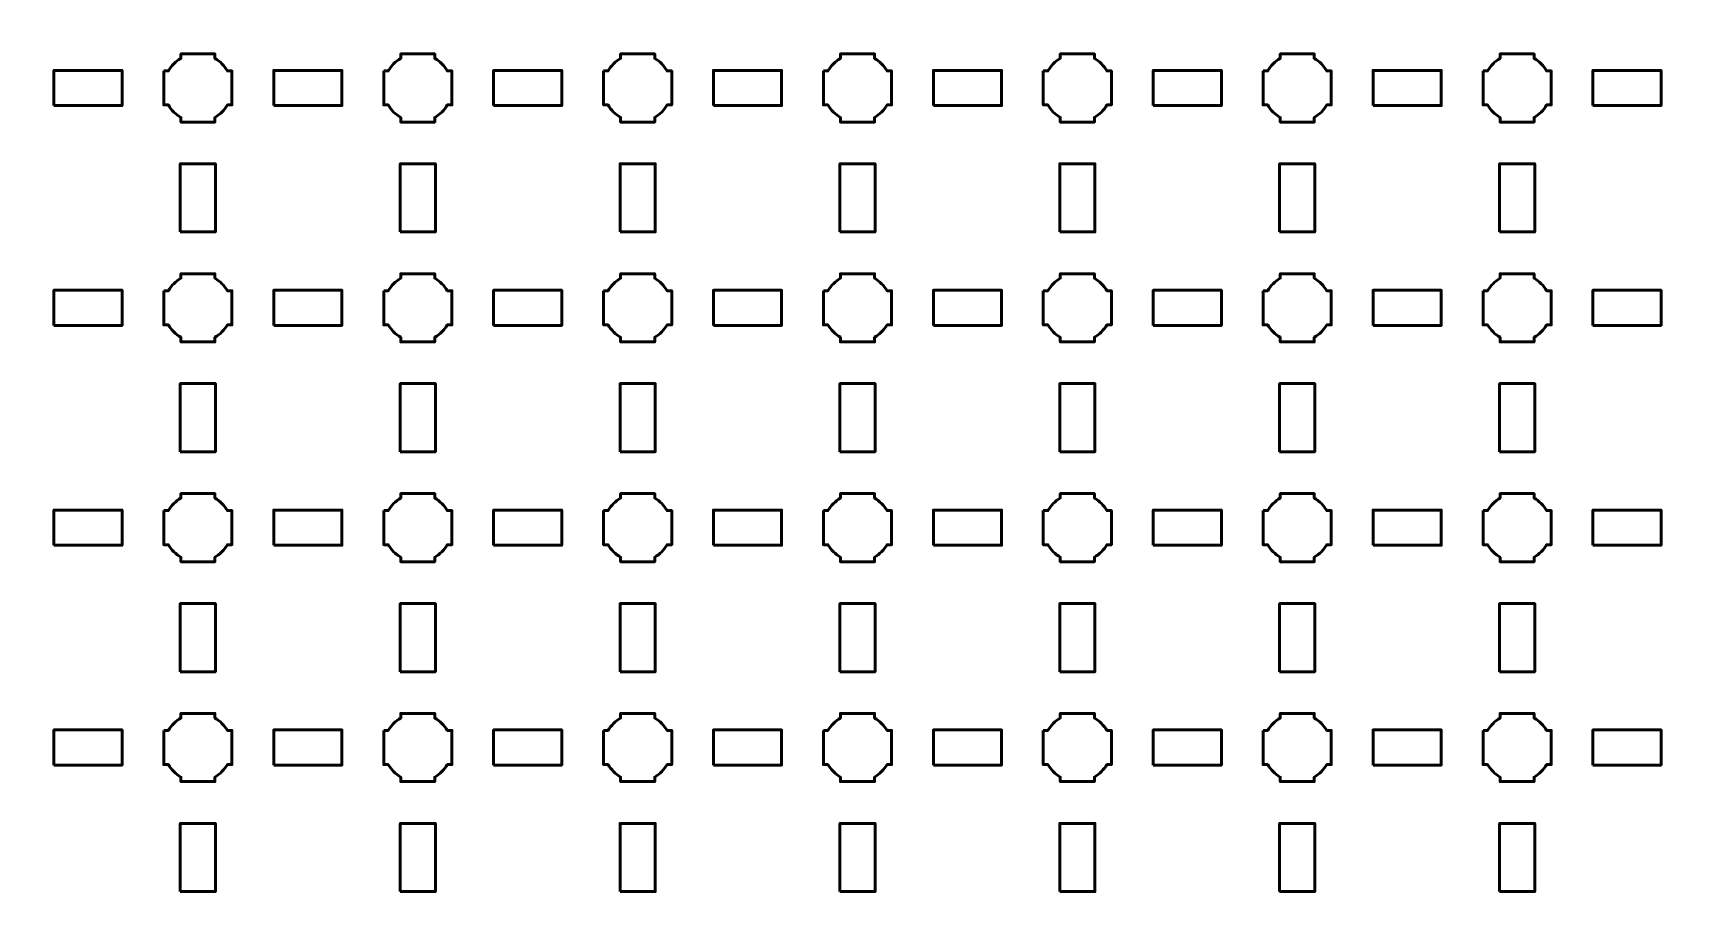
# Model space of a CAD drawing. Header units: centimetres. Extents: x -40.1 to 19.1, y -44.5 to 14.8.
# Drawn here: x -11 to 4, y -23.31 to -15.35 of the extents above; entities that cross this region are included whole.
import ezdxf

# ---------------------------------------------------------------- set-up
doc = ezdxf.new("R2010")
doc.units = ezdxf.units.CM
doc.header["$MEASUREMENT"] = 0
doc.layers.add('Layer 1', color=7, linetype='Continuous')

msp = doc.modelspace()

# ---------------------------------------------------------------- linework, layer by layer
at = {"layer": 'Layer 1', "color": 250, "lineweight": 53}
for points in [[(-10.81, -16.01), (-10.19, -16.01), (-10.19, -15.69), (-10.81, -15.69), (-10.81, -16.01)], [(-8.81, -16.01), (-8.19, -16.01), (-8.19, -15.69), (-8.81, -15.69), (-8.81, -16.01)], [(-6.81, -16.01), (-6.19, -16.01), (-6.19, -15.69), (-6.81, -15.69), (-6.81, -16.01)], [(-4.81, -16.01), (-4.19, -16.01), (-4.19, -15.69), (-4.81, -15.69), (-4.81, -16.01)], [(-2.81, -16.01), (-2.19, -16.01), (-2.19, -15.69), (-2.81, -15.69), (-2.81, -16.01)], [(-0.81, -16.01), (-0.19, -16.01), (-0.19, -15.69), (-0.81, -15.69), (-0.81, -16.01)], [(1.19, -16.01), (1.81, -16.01), (1.81, -15.69), (1.19, -15.69), (1.19, -16.01)], [(3.19, -16.01), (3.81, -16.01), (3.81, -15.69), (3.19, -15.69), (3.19, -16.01)], [(-9.66, -17.16), (-9.34, -17.16), (-9.34, -16.54), (-9.66, -16.54), (-9.66, -17.16)], [(-7.66, -17.16), (-7.34, -17.16), (-7.34, -16.54), (-7.66, -16.54), (-7.66, -17.16)], [(-5.66, -17.16), (-5.34, -17.16), (-5.34, -16.54), (-5.66, -16.54), (-5.66, -17.16)], [(-3.66, -17.16), (-3.34, -17.16), (-3.34, -16.54), (-3.66, -16.54), (-3.66, -17.16)], [(-1.66, -17.16), (-1.34, -17.16), (-1.34, -16.54), (-1.66, -16.54), (-1.66, -17.16)], [(0.34, -17.16), (0.66, -17.16), (0.66, -16.54), (0.34, -16.54), (0.34, -17.16)], [(2.34, -17.16), (2.66, -17.16), (2.66, -16.54), (2.34, -16.54), (2.34, -17.16)], [(-10.81, -18.01), (-10.19, -18.01), (-10.19, -17.69), (-10.81, -17.69), (-10.81, -18.01)], [(-8.81, -18.01), (-8.19, -18.01), (-8.19, -17.69), (-8.81, -17.69), (-8.81, -18.01)], [(-6.81, -18.01), (-6.19, -18.01), (-6.19, -17.69), (-6.81, -17.69), (-6.81, -18.01)], [(-4.81, -18.01), (-4.19, -18.01), (-4.19, -17.69), (-4.81, -17.69), (-4.81, -18.01)], [(-2.81, -18.01), (-2.19, -18.01), (-2.19, -17.69), (-2.81, -17.69), (-2.81, -18.01)], [(-0.81, -18.01), (-0.19, -18.01), (-0.19, -17.69), (-0.81, -17.69), (-0.81, -18.01)], [(1.19, -18.01), (1.81, -18.01), (1.81, -17.69), (1.19, -17.69), (1.19, -18.01)], [(3.19, -18.01), (3.81, -18.01), (3.81, -17.69), (3.19, -17.69), (3.19, -18.01)], [(-9.66, -19.16), (-9.34, -19.16), (-9.34, -18.54), (-9.66, -18.54), (-9.66, -19.16)], [(-7.66, -19.16), (-7.34, -19.16), (-7.34, -18.54), (-7.66, -18.54), (-7.66, -19.16)], [(-5.66, -19.16), (-5.34, -19.16), (-5.34, -18.54), (-5.66, -18.54), (-5.66, -19.16)], [(-3.66, -19.16), (-3.34, -19.16), (-3.34, -18.54), (-3.66, -18.54), (-3.66, -19.16)], [(-1.66, -19.16), (-1.34, -19.16), (-1.34, -18.54), (-1.66, -18.54), (-1.66, -19.16)], [(0.34, -19.16), (0.66, -19.16), (0.66, -18.54), (0.34, -18.54), (0.34, -19.16)], [(2.34, -19.16), (2.66, -19.16), (2.66, -18.54), (2.34, -18.54), (2.34, -19.16)], [(-10.81, -20.01), (-10.19, -20.01), (-10.19, -19.69), (-10.81, -19.69), (-10.81, -20.01)], [(-8.81, -20.01), (-8.19, -20.01), (-8.19, -19.69), (-8.81, -19.69), (-8.81, -20.01)], [(-6.81, -20.01), (-6.19, -20.01), (-6.19, -19.69), (-6.81, -19.69), (-6.81, -20.01)], [(-4.81, -20.01), (-4.19, -20.01), (-4.19, -19.69), (-4.81, -19.69), (-4.81, -20.01)], [(-2.81, -20.01), (-2.19, -20.01), (-2.19, -19.69), (-2.81, -19.69), (-2.81, -20.01)], [(-0.81, -20.01), (-0.19, -20.01), (-0.19, -19.69), (-0.81, -19.69), (-0.81, -20.01)], [(1.19, -20.01), (1.81, -20.01), (1.81, -19.69), (1.19, -19.69), (1.19, -20.01)], [(3.19, -20.01), (3.81, -20.01), (3.81, -19.69), (3.19, -19.69), (3.19, -20.01)], [(-9.66, -21.16), (-9.34, -21.16), (-9.34, -20.54), (-9.66, -20.54), (-9.66, -21.16)], [(-7.66, -21.16), (-7.34, -21.16), (-7.34, -20.54), (-7.66, -20.54), (-7.66, -21.16)], [(-5.66, -21.16), (-5.34, -21.16), (-5.34, -20.54), (-5.66, -20.54), (-5.66, -21.16)], [(-3.66, -21.16), (-3.34, -21.16), (-3.34, -20.54), (-3.66, -20.54), (-3.66, -21.16)], [(-1.66, -21.16), (-1.34, -21.16), (-1.34, -20.54), (-1.66, -20.54), (-1.66, -21.16)], [(0.34, -21.16), (0.66, -21.16), (0.66, -20.54), (0.34, -20.54), (0.34, -21.16)], [(2.34, -21.16), (2.66, -21.16), (2.66, -20.54), (2.34, -20.54), (2.34, -21.16)], [(-10.81, -22.01), (-10.19, -22.01), (-10.19, -21.69), (-10.81, -21.69), (-10.81, -22.01)], [(-8.81, -22.01), (-8.19, -22.01), (-8.19, -21.69), (-8.81, -21.69), (-8.81, -22.01)], [(-6.81, -22.01), (-6.19, -22.01), (-6.19, -21.69), (-6.81, -21.69), (-6.81, -22.01)], [(-4.81, -22.01), (-4.19, -22.01), (-4.19, -21.69), (-4.81, -21.69), (-4.81, -22.01)], [(-2.81, -22.01), (-2.19, -22.01), (-2.19, -21.69), (-2.81, -21.69), (-2.81, -22.01)], [(-0.81, -22.01), (-0.19, -22.01), (-0.19, -21.69), (-0.81, -21.69), (-0.81, -22.01)], [(1.19, -22.01), (1.81, -22.01), (1.81, -21.69), (1.19, -21.69), (1.19, -22.01)], [(3.19, -22.01), (3.81, -22.01), (3.81, -21.69), (3.19, -21.69), (3.19, -22.01)], [(-9.66, -23.16), (-9.34, -23.16), (-9.34, -22.54), (-9.66, -22.54), (-9.66, -23.16)], [(-7.66, -23.16), (-7.34, -23.16), (-7.34, -22.54), (-7.66, -22.54), (-7.66, -23.16)], [(-5.66, -23.16), (-5.34, -23.16), (-5.34, -22.54), (-5.66, -22.54), (-5.66, -23.16)], [(-3.66, -23.16), (-3.34, -23.16), (-3.34, -22.54), (-3.66, -22.54), (-3.66, -23.16)], [(-1.66, -23.16), (-1.34, -23.16), (-1.34, -22.54), (-1.66, -22.54), (-1.66, -23.16)], [(0.34, -23.16), (0.66, -23.16), (0.66, -22.54), (0.34, -22.54), (0.34, -23.16)], [(2.34, -23.16), (2.66, -23.16), (2.66, -22.54), (2.34, -22.54), (2.34, -23.16)]]:
    msp.add_lwpolyline(points, close=True, dxfattribs=at)
msp.add_open_spline([(-40.15, -44), (-40.15, -44), (-40.15, 14.3), (-40.15, 14.3), (-40.15, 14.3), (-40.15, 14.57609), (-39.92609, 14.8), (-39.65, 14.8), (-39.65, 14.8), (-39.65, 14.8), (18.65, 14.8), (18.65, 14.8), (18.65, 14.8), (18.92609, 14.8), (19.15, 14.57609), (19.15, 14.3), (19.15, 14.3), (19.15, 14.3), (19.15, -44), (19.15, -44), (19.15, -44), (19.15, -44.27609), (18.92609, -44.5), (18.65, -44.5), (18.65, -44.5), (18.65, -44.5), (-39.65, -44.5), (-39.65, -44.5), (-39.65, -44.5), (-39.92609, -44.5), (-40.15, -44.27609), (-40.15, -44)], degree=3, knots=[0, 0, 0, 0, 0.125, 0.125, 0.125, 0.125, 0.25, 0.25, 0.25, 0.25, 0.375, 0.375, 0.375, 0.375, 0.5, 0.5, 0.5, 0.5, 0.625, 0.625, 0.625, 0.625, 0.75, 0.75, 0.75, 0.75, 0.875, 0.875, 0.875, 0.875, 1, 1, 1, 1], dxfattribs=at)
at = {"layer": 'Layer 1', "lineweight": 53}
for points in [[(-9.81, -15.695), (-9.81, -15.695), (-9.76851, -15.695), (-9.76851, -15.695), (-9.76851, -15.695), (-9.74128, -15.64795), (-9.70205, -15.60872), (-9.655, -15.58149), (-9.655, -15.58149), (-9.655, -15.58149), (-9.655, -15.54), (-9.655, -15.54), (-9.655, -15.54), (-9.655, -15.54), (-9.5, -15.54), (-9.5, -15.54), (-9.5, -15.54), (-9.5, -15.54), (-9.345, -15.54), (-9.345, -15.54), (-9.345, -15.54), (-9.345, -15.54), (-9.345, -15.58149), (-9.345, -15.58149), (-9.345, -15.58149), (-9.29795, -15.60872), (-9.25872, -15.64795), (-9.23149, -15.695), (-9.23149, -15.695), (-9.23149, -15.695), (-9.19, -15.695), (-9.19, -15.695), (-9.19, -15.695), (-9.19, -15.695), (-9.19, -15.85), (-9.19, -15.85), (-9.19, -15.85), (-9.19, -15.85), (-9.19, -16.005), (-9.19, -16.005), (-9.19, -16.005), (-9.19, -16.005), (-9.23149, -16.005), (-9.23149, -16.005), (-9.23149, -16.005), (-9.25872, -16.05205), (-9.29795, -16.09128), (-9.345, -16.11851), (-9.345, -16.11851), (-9.345, -16.11851), (-9.345, -16.16), (-9.345, -16.16), (-9.345, -16.16), (-9.345, -16.16), (-9.5, -16.16), (-9.5, -16.16), (-9.5, -16.16), (-9.5, -16.16), (-9.655, -16.16), (-9.655, -16.16), (-9.655, -16.16), (-9.655, -16.16), (-9.655, -16.11851), (-9.655, -16.11851), (-9.655, -16.11851), (-9.70205, -16.09128), (-9.74128, -16.05205), (-9.76851, -16.005), (-9.76851, -16.005), (-9.76851, -16.005), (-9.81, -16.005), (-9.81, -16.005), (-9.81, -16.005), (-9.81, -16.005), (-9.81, -15.85), (-9.81, -15.85), (-9.81, -15.85), (-9.81, -15.85), (-9.81, -15.695), (-9.81, -15.695)], [(-7.81, -15.695), (-7.81, -15.695), (-7.76851, -15.695), (-7.76851, -15.695), (-7.76851, -15.695), (-7.74128, -15.64795), (-7.70205, -15.60872), (-7.655, -15.58149), (-7.655, -15.58149), (-7.655, -15.58149), (-7.655, -15.54), (-7.655, -15.54), (-7.655, -15.54), (-7.655, -15.54), (-7.5, -15.54), (-7.5, -15.54), (-7.5, -15.54), (-7.5, -15.54), (-7.345, -15.54), (-7.345, -15.54), (-7.345, -15.54), (-7.345, -15.54), (-7.345, -15.58149), (-7.345, -15.58149), (-7.345, -15.58149), (-7.29795, -15.60872), (-7.25872, -15.64795), (-7.23149, -15.695), (-7.23149, -15.695), (-7.23149, -15.695), (-7.19, -15.695), (-7.19, -15.695), (-7.19, -15.695), (-7.19, -15.695), (-7.19, -15.85), (-7.19, -15.85), (-7.19, -15.85), (-7.19, -15.85), (-7.19, -16.005), (-7.19, -16.005), (-7.19, -16.005), (-7.19, -16.005), (-7.23149, -16.005), (-7.23149, -16.005), (-7.23149, -16.005), (-7.25872, -16.05205), (-7.29795, -16.09128), (-7.345, -16.11851), (-7.345, -16.11851), (-7.345, -16.11851), (-7.345, -16.16), (-7.345, -16.16), (-7.345, -16.16), (-7.345, -16.16), (-7.5, -16.16), (-7.5, -16.16), (-7.5, -16.16), (-7.5, -16.16), (-7.655, -16.16), (-7.655, -16.16), (-7.655, -16.16), (-7.655, -16.16), (-7.655, -16.11851), (-7.655, -16.11851), (-7.655, -16.11851), (-7.70205, -16.09128), (-7.74128, -16.05205), (-7.76851, -16.005), (-7.76851, -16.005), (-7.76851, -16.005), (-7.81, -16.005), (-7.81, -16.005), (-7.81, -16.005), (-7.81, -16.005), (-7.81, -15.85), (-7.81, -15.85), (-7.81, -15.85), (-7.81, -15.85), (-7.81, -15.695), (-7.81, -15.695)], [(-5.81, -15.695), (-5.81, -15.695), (-5.76851, -15.695), (-5.76851, -15.695), (-5.76851, -15.695), (-5.74128, -15.64795), (-5.70205, -15.60872), (-5.655, -15.58149), (-5.655, -15.58149), (-5.655, -15.58149), (-5.655, -15.54), (-5.655, -15.54), (-5.655, -15.54), (-5.655, -15.54), (-5.5, -15.54), (-5.5, -15.54), (-5.5, -15.54), (-5.5, -15.54), (-5.345, -15.54), (-5.345, -15.54), (-5.345, -15.54), (-5.345, -15.54), (-5.345, -15.58149), (-5.345, -15.58149), (-5.345, -15.58149), (-5.29795, -15.60872), (-5.25872, -15.64795), (-5.23149, -15.695), (-5.23149, -15.695), (-5.23149, -15.695), (-5.19, -15.695), (-5.19, -15.695), (-5.19, -15.695), (-5.19, -15.695), (-5.19, -15.85), (-5.19, -15.85), (-5.19, -15.85), (-5.19, -15.85), (-5.19, -16.005), (-5.19, -16.005), (-5.19, -16.005), (-5.19, -16.005), (-5.23149, -16.005), (-5.23149, -16.005), (-5.23149, -16.005), (-5.25872, -16.05205), (-5.29795, -16.09128), (-5.345, -16.11851), (-5.345, -16.11851), (-5.345, -16.11851), (-5.345, -16.16), (-5.345, -16.16), (-5.345, -16.16), (-5.345, -16.16), (-5.5, -16.16), (-5.5, -16.16), (-5.5, -16.16), (-5.5, -16.16), (-5.655, -16.16), (-5.655, -16.16), (-5.655, -16.16), (-5.655, -16.16), (-5.655, -16.11851), (-5.655, -16.11851), (-5.655, -16.11851), (-5.70205, -16.09128), (-5.74128, -16.05205), (-5.76851, -16.005), (-5.76851, -16.005), (-5.76851, -16.005), (-5.81, -16.005), (-5.81, -16.005), (-5.81, -16.005), (-5.81, -16.005), (-5.81, -15.85), (-5.81, -15.85), (-5.81, -15.85), (-5.81, -15.85), (-5.81, -15.695), (-5.81, -15.695)], [(-3.81, -15.695), (-3.81, -15.695), (-3.76851, -15.695), (-3.76851, -15.695), (-3.76851, -15.695), (-3.74128, -15.64795), (-3.70205, -15.60872), (-3.655, -15.58149), (-3.655, -15.58149), (-3.655, -15.58149), (-3.655, -15.54), (-3.655, -15.54), (-3.655, -15.54), (-3.655, -15.54), (-3.5, -15.54), (-3.5, -15.54), (-3.5, -15.54), (-3.5, -15.54), (-3.345, -15.54), (-3.345, -15.54), (-3.345, -15.54), (-3.345, -15.54), (-3.345, -15.58149), (-3.345, -15.58149), (-3.345, -15.58149), (-3.29795, -15.60872), (-3.25872, -15.64795), (-3.23149, -15.695), (-3.23149, -15.695), (-3.23149, -15.695), (-3.19, -15.695), (-3.19, -15.695), (-3.19, -15.695), (-3.19, -15.695), (-3.19, -15.85), (-3.19, -15.85), (-3.19, -15.85), (-3.19, -15.85), (-3.19, -16.005), (-3.19, -16.005), (-3.19, -16.005), (-3.19, -16.005), (-3.23149, -16.005), (-3.23149, -16.005), (-3.23149, -16.005), (-3.25872, -16.05205), (-3.29795, -16.09128), (-3.345, -16.11851), (-3.345, -16.11851), (-3.345, -16.11851), (-3.345, -16.16), (-3.345, -16.16), (-3.345, -16.16), (-3.345, -16.16), (-3.5, -16.16), (-3.5, -16.16), (-3.5, -16.16), (-3.5, -16.16), (-3.655, -16.16), (-3.655, -16.16), (-3.655, -16.16), (-3.655, -16.16), (-3.655, -16.11851), (-3.655, -16.11851), (-3.655, -16.11851), (-3.70205, -16.09128), (-3.74128, -16.05205), (-3.76851, -16.005), (-3.76851, -16.005), (-3.76851, -16.005), (-3.81, -16.005), (-3.81, -16.005), (-3.81, -16.005), (-3.81, -16.005), (-3.81, -15.85), (-3.81, -15.85), (-3.81, -15.85), (-3.81, -15.85), (-3.81, -15.695), (-3.81, -15.695)], [(-1.81, -15.695), (-1.81, -15.695), (-1.76851, -15.695), (-1.76851, -15.695), (-1.76851, -15.695), (-1.74128, -15.64795), (-1.70205, -15.60872), (-1.655, -15.58149), (-1.655, -15.58149), (-1.655, -15.58149), (-1.655, -15.54), (-1.655, -15.54), (-1.655, -15.54), (-1.655, -15.54), (-1.5, -15.54), (-1.5, -15.54), (-1.5, -15.54), (-1.5, -15.54), (-1.345, -15.54), (-1.345, -15.54), (-1.345, -15.54), (-1.345, -15.54), (-1.345, -15.58149), (-1.345, -15.58149), (-1.345, -15.58149), (-1.29795, -15.60872), (-1.25872, -15.64795), (-1.23149, -15.695), (-1.23149, -15.695), (-1.23149, -15.695), (-1.19, -15.695), (-1.19, -15.695), (-1.19, -15.695), (-1.19, -15.695), (-1.19, -15.85), (-1.19, -15.85), (-1.19, -15.85), (-1.19, -15.85), (-1.19, -16.005), (-1.19, -16.005), (-1.19, -16.005), (-1.19, -16.005), (-1.23149, -16.005), (-1.23149, -16.005), (-1.23149, -16.005), (-1.25872, -16.05205), (-1.29795, -16.09128), (-1.345, -16.11851), (-1.345, -16.11851), (-1.345, -16.11851), (-1.345, -16.16), (-1.345, -16.16), (-1.345, -16.16), (-1.345, -16.16), (-1.5, -16.16), (-1.5, -16.16), (-1.5, -16.16), (-1.5, -16.16), (-1.655, -16.16), (-1.655, -16.16), (-1.655, -16.16), (-1.655, -16.16), (-1.655, -16.11851), (-1.655, -16.11851), (-1.655, -16.11851), (-1.70205, -16.09128), (-1.74128, -16.05205), (-1.76851, -16.005), (-1.76851, -16.005), (-1.76851, -16.005), (-1.81, -16.005), (-1.81, -16.005), (-1.81, -16.005), (-1.81, -16.005), (-1.81, -15.85), (-1.81, -15.85), (-1.81, -15.85), (-1.81, -15.85), (-1.81, -15.695), (-1.81, -15.695)], [(0.19, -15.695), (0.19, -15.695), (0.23149, -15.695), (0.23149, -15.695), (0.23149, -15.695), (0.25872, -15.64795), (0.29795, -15.60872), (0.345, -15.58149), (0.345, -15.58149), (0.345, -15.58149), (0.345, -15.54), (0.345, -15.54), (0.345, -15.54), (0.345, -15.54), (0.5, -15.54), (0.5, -15.54), (0.5, -15.54), (0.5, -15.54), (0.655, -15.54), (0.655, -15.54), (0.655, -15.54), (0.655, -15.54), (0.655, -15.58149), (0.655, -15.58149), (0.655, -15.58149), (0.70205, -15.60872), (0.74128, -15.64795), (0.76851, -15.695), (0.76851, -15.695), (0.76851, -15.695), (0.81, -15.695), (0.81, -15.695), (0.81, -15.695), (0.81, -15.695), (0.81, -15.85), (0.81, -15.85), (0.81, -15.85), (0.81, -15.85), (0.81, -16.005), (0.81, -16.005), (0.81, -16.005), (0.81, -16.005), (0.76851, -16.005), (0.76851, -16.005), (0.76851, -16.005), (0.74128, -16.05205), (0.70205, -16.09128), (0.655, -16.11851), (0.655, -16.11851), (0.655, -16.11851), (0.655, -16.16), (0.655, -16.16), (0.655, -16.16), (0.655, -16.16), (0.5, -16.16), (0.5, -16.16), (0.5, -16.16), (0.5, -16.16), (0.345, -16.16), (0.345, -16.16), (0.345, -16.16), (0.345, -16.16), (0.345, -16.11851), (0.345, -16.11851), (0.345, -16.11851), (0.29795, -16.09128), (0.25872, -16.05205), (0.23149, -16.005), (0.23149, -16.005), (0.23149, -16.005), (0.19, -16.005), (0.19, -16.005), (0.19, -16.005), (0.19, -16.005), (0.19, -15.85), (0.19, -15.85), (0.19, -15.85), (0.19, -15.85), (0.19, -15.695), (0.19, -15.695)], [(2.19, -15.695), (2.19, -15.695), (2.23149, -15.695), (2.23149, -15.695), (2.23149, -15.695), (2.25872, -15.64795), (2.29795, -15.60872), (2.345, -15.58149), (2.345, -15.58149), (2.345, -15.58149), (2.345, -15.54), (2.345, -15.54), (2.345, -15.54), (2.345, -15.54), (2.5, -15.54), (2.5, -15.54), (2.5, -15.54), (2.5, -15.54), (2.655, -15.54), (2.655, -15.54), (2.655, -15.54), (2.655, -15.54), (2.655, -15.58149), (2.655, -15.58149), (2.655, -15.58149), (2.70205, -15.60872), (2.74128, -15.64795), (2.76851, -15.695), (2.76851, -15.695), (2.76851, -15.695), (2.81, -15.695), (2.81, -15.695), (2.81, -15.695), (2.81, -15.695), (2.81, -15.85), (2.81, -15.85), (2.81, -15.85), (2.81, -15.85), (2.81, -16.005), (2.81, -16.005), (2.81, -16.005), (2.81, -16.005), (2.76851, -16.005), (2.76851, -16.005), (2.76851, -16.005), (2.74128, -16.05205), (2.70205, -16.09128), (2.655, -16.11851), (2.655, -16.11851), (2.655, -16.11851), (2.655, -16.16), (2.655, -16.16), (2.655, -16.16), (2.655, -16.16), (2.5, -16.16), (2.5, -16.16), (2.5, -16.16), (2.5, -16.16), (2.345, -16.16), (2.345, -16.16), (2.345, -16.16), (2.345, -16.16), (2.345, -16.11851), (2.345, -16.11851), (2.345, -16.11851), (2.29795, -16.09128), (2.25872, -16.05205), (2.23149, -16.005), (2.23149, -16.005), (2.23149, -16.005), (2.19, -16.005), (2.19, -16.005), (2.19, -16.005), (2.19, -16.005), (2.19, -15.85), (2.19, -15.85), (2.19, -15.85), (2.19, -15.85), (2.19, -15.695), (2.19, -15.695)], [(-9.81, -17.695), (-9.81, -17.695), (-9.76851, -17.695), (-9.76851, -17.695), (-9.76851, -17.695), (-9.74128, -17.64795), (-9.70205, -17.60872), (-9.655, -17.58149), (-9.655, -17.58149), (-9.655, -17.58149), (-9.655, -17.54), (-9.655, -17.54), (-9.655, -17.54), (-9.655, -17.54), (-9.5, -17.54), (-9.5, -17.54), (-9.5, -17.54), (-9.5, -17.54), (-9.345, -17.54), (-9.345, -17.54), (-9.345, -17.54), (-9.345, -17.54), (-9.345, -17.58149), (-9.345, -17.58149), (-9.345, -17.58149), (-9.29795, -17.60872), (-9.25872, -17.64795), (-9.23149, -17.695), (-9.23149, -17.695), (-9.23149, -17.695), (-9.19, -17.695), (-9.19, -17.695), (-9.19, -17.695), (-9.19, -17.695), (-9.19, -17.85), (-9.19, -17.85), (-9.19, -17.85), (-9.19, -17.85), (-9.19, -18.005), (-9.19, -18.005), (-9.19, -18.005), (-9.19, -18.005), (-9.23149, -18.005), (-9.23149, -18.005), (-9.23149, -18.005), (-9.25872, -18.05205), (-9.29795, -18.09128), (-9.345, -18.11851), (-9.345, -18.11851), (-9.345, -18.11851), (-9.345, -18.16), (-9.345, -18.16), (-9.345, -18.16), (-9.345, -18.16), (-9.5, -18.16), (-9.5, -18.16), (-9.5, -18.16), (-9.5, -18.16), (-9.655, -18.16), (-9.655, -18.16), (-9.655, -18.16), (-9.655, -18.16), (-9.655, -18.11851), (-9.655, -18.11851), (-9.655, -18.11851), (-9.70205, -18.09128), (-9.74128, -18.05205), (-9.76851, -18.005), (-9.76851, -18.005), (-9.76851, -18.005), (-9.81, -18.005), (-9.81, -18.005), (-9.81, -18.005), (-9.81, -18.005), (-9.81, -17.85), (-9.81, -17.85), (-9.81, -17.85), (-9.81, -17.85), (-9.81, -17.695), (-9.81, -17.695)], [(-7.81, -17.695), (-7.81, -17.695), (-7.76851, -17.695), (-7.76851, -17.695), (-7.76851, -17.695), (-7.74128, -17.64795), (-7.70205, -17.60872), (-7.655, -17.58149), (-7.655, -17.58149), (-7.655, -17.58149), (-7.655, -17.54), (-7.655, -17.54), (-7.655, -17.54), (-7.655, -17.54), (-7.5, -17.54), (-7.5, -17.54), (-7.5, -17.54), (-7.5, -17.54), (-7.345, -17.54), (-7.345, -17.54), (-7.345, -17.54), (-7.345, -17.54), (-7.345, -17.58149), (-7.345, -17.58149), (-7.345, -17.58149), (-7.29795, -17.60872), (-7.25872, -17.64795), (-7.23149, -17.695), (-7.23149, -17.695), (-7.23149, -17.695), (-7.19, -17.695), (-7.19, -17.695), (-7.19, -17.695), (-7.19, -17.695), (-7.19, -17.85), (-7.19, -17.85), (-7.19, -17.85), (-7.19, -17.85), (-7.19, -18.005), (-7.19, -18.005), (-7.19, -18.005), (-7.19, -18.005), (-7.23149, -18.005), (-7.23149, -18.005), (-7.23149, -18.005), (-7.25872, -18.05205), (-7.29795, -18.09128), (-7.345, -18.11851), (-7.345, -18.11851), (-7.345, -18.11851), (-7.345, -18.16), (-7.345, -18.16), (-7.345, -18.16), (-7.345, -18.16), (-7.5, -18.16), (-7.5, -18.16), (-7.5, -18.16), (-7.5, -18.16), (-7.655, -18.16), (-7.655, -18.16), (-7.655, -18.16), (-7.655, -18.16), (-7.655, -18.11851), (-7.655, -18.11851), (-7.655, -18.11851), (-7.70205, -18.09128), (-7.74128, -18.05205), (-7.76851, -18.005), (-7.76851, -18.005), (-7.76851, -18.005), (-7.81, -18.005), (-7.81, -18.005), (-7.81, -18.005), (-7.81, -18.005), (-7.81, -17.85), (-7.81, -17.85), (-7.81, -17.85), (-7.81, -17.85), (-7.81, -17.695), (-7.81, -17.695)], [(-5.81, -17.695), (-5.81, -17.695), (-5.76851, -17.695), (-5.76851, -17.695), (-5.76851, -17.695), (-5.74128, -17.64795), (-5.70205, -17.60872), (-5.655, -17.58149), (-5.655, -17.58149), (-5.655, -17.58149), (-5.655, -17.54), (-5.655, -17.54), (-5.655, -17.54), (-5.655, -17.54), (-5.5, -17.54), (-5.5, -17.54), (-5.5, -17.54), (-5.5, -17.54), (-5.345, -17.54), (-5.345, -17.54), (-5.345, -17.54), (-5.345, -17.54), (-5.345, -17.58149), (-5.345, -17.58149), (-5.345, -17.58149), (-5.29795, -17.60872), (-5.25872, -17.64795), (-5.23149, -17.695), (-5.23149, -17.695), (-5.23149, -17.695), (-5.19, -17.695), (-5.19, -17.695), (-5.19, -17.695), (-5.19, -17.695), (-5.19, -17.85), (-5.19, -17.85), (-5.19, -17.85), (-5.19, -17.85), (-5.19, -18.005), (-5.19, -18.005), (-5.19, -18.005), (-5.19, -18.005), (-5.23149, -18.005), (-5.23149, -18.005), (-5.23149, -18.005), (-5.25872, -18.05205), (-5.29795, -18.09128), (-5.345, -18.11851), (-5.345, -18.11851), (-5.345, -18.11851), (-5.345, -18.16), (-5.345, -18.16), (-5.345, -18.16), (-5.345, -18.16), (-5.5, -18.16), (-5.5, -18.16), (-5.5, -18.16), (-5.5, -18.16), (-5.655, -18.16), (-5.655, -18.16), (-5.655, -18.16), (-5.655, -18.16), (-5.655, -18.11851), (-5.655, -18.11851), (-5.655, -18.11851), (-5.70205, -18.09128), (-5.74128, -18.05205), (-5.76851, -18.005), (-5.76851, -18.005), (-5.76851, -18.005), (-5.81, -18.005), (-5.81, -18.005), (-5.81, -18.005), (-5.81, -18.005), (-5.81, -17.85), (-5.81, -17.85), (-5.81, -17.85), (-5.81, -17.85), (-5.81, -17.695), (-5.81, -17.695)], [(-3.81, -17.695), (-3.81, -17.695), (-3.76851, -17.695), (-3.76851, -17.695), (-3.76851, -17.695), (-3.74128, -17.64795), (-3.70205, -17.60872), (-3.655, -17.58149), (-3.655, -17.58149), (-3.655, -17.58149), (-3.655, -17.54), (-3.655, -17.54), (-3.655, -17.54), (-3.655, -17.54), (-3.5, -17.54), (-3.5, -17.54), (-3.5, -17.54), (-3.5, -17.54), (-3.345, -17.54), (-3.345, -17.54), (-3.345, -17.54), (-3.345, -17.54), (-3.345, -17.58149), (-3.345, -17.58149), (-3.345, -17.58149), (-3.29795, -17.60872), (-3.25872, -17.64795), (-3.23149, -17.695), (-3.23149, -17.695), (-3.23149, -17.695), (-3.19, -17.695), (-3.19, -17.695), (-3.19, -17.695), (-3.19, -17.695), (-3.19, -17.85), (-3.19, -17.85), (-3.19, -17.85), (-3.19, -17.85), (-3.19, -18.005), (-3.19, -18.005), (-3.19, -18.005), (-3.19, -18.005), (-3.23149, -18.005), (-3.23149, -18.005), (-3.23149, -18.005), (-3.25872, -18.05205), (-3.29795, -18.09128), (-3.345, -18.11851), (-3.345, -18.11851), (-3.345, -18.11851), (-3.345, -18.16), (-3.345, -18.16), (-3.345, -18.16), (-3.345, -18.16), (-3.5, -18.16), (-3.5, -18.16), (-3.5, -18.16), (-3.5, -18.16), (-3.655, -18.16), (-3.655, -18.16), (-3.655, -18.16), (-3.655, -18.16), (-3.655, -18.11851), (-3.655, -18.11851), (-3.655, -18.11851), (-3.70205, -18.09128), (-3.74128, -18.05205), (-3.76851, -18.005), (-3.76851, -18.005), (-3.76851, -18.005), (-3.81, -18.005), (-3.81, -18.005), (-3.81, -18.005), (-3.81, -18.005), (-3.81, -17.85), (-3.81, -17.85), (-3.81, -17.85), (-3.81, -17.85), (-3.81, -17.695), (-3.81, -17.695)], [(-1.81, -17.695), (-1.81, -17.695), (-1.76851, -17.695), (-1.76851, -17.695), (-1.76851, -17.695), (-1.74128, -17.64795), (-1.70205, -17.60872), (-1.655, -17.58149), (-1.655, -17.58149), (-1.655, -17.58149), (-1.655, -17.54), (-1.655, -17.54), (-1.655, -17.54), (-1.655, -17.54), (-1.5, -17.54), (-1.5, -17.54), (-1.5, -17.54), (-1.5, -17.54), (-1.345, -17.54), (-1.345, -17.54), (-1.345, -17.54), (-1.345, -17.54), (-1.345, -17.58149), (-1.345, -17.58149), (-1.345, -17.58149), (-1.29795, -17.60872), (-1.25872, -17.64795), (-1.23149, -17.695), (-1.23149, -17.695), (-1.23149, -17.695), (-1.19, -17.695), (-1.19, -17.695), (-1.19, -17.695), (-1.19, -17.695), (-1.19, -17.85), (-1.19, -17.85), (-1.19, -17.85), (-1.19, -17.85), (-1.19, -18.005), (-1.19, -18.005), (-1.19, -18.005), (-1.19, -18.005), (-1.23149, -18.005), (-1.23149, -18.005), (-1.23149, -18.005), (-1.25872, -18.05205), (-1.29795, -18.09128), (-1.345, -18.11851), (-1.345, -18.11851), (-1.345, -18.11851), (-1.345, -18.16), (-1.345, -18.16), (-1.345, -18.16), (-1.345, -18.16), (-1.5, -18.16), (-1.5, -18.16), (-1.5, -18.16), (-1.5, -18.16), (-1.655, -18.16), (-1.655, -18.16), (-1.655, -18.16), (-1.655, -18.16), (-1.655, -18.11851), (-1.655, -18.11851), (-1.655, -18.11851), (-1.70205, -18.09128), (-1.74128, -18.05205), (-1.76851, -18.005), (-1.76851, -18.005), (-1.76851, -18.005), (-1.81, -18.005), (-1.81, -18.005), (-1.81, -18.005), (-1.81, -18.005), (-1.81, -17.85), (-1.81, -17.85), (-1.81, -17.85), (-1.81, -17.85), (-1.81, -17.695), (-1.81, -17.695)], [(0.19, -17.695), (0.19, -17.695), (0.23149, -17.695), (0.23149, -17.695), (0.23149, -17.695), (0.25872, -17.64795), (0.29795, -17.60872), (0.345, -17.58149), (0.345, -17.58149), (0.345, -17.58149), (0.345, -17.54), (0.345, -17.54), (0.345, -17.54), (0.345, -17.54), (0.5, -17.54), (0.5, -17.54), (0.5, -17.54), (0.5, -17.54), (0.655, -17.54), (0.655, -17.54), (0.655, -17.54), (0.655, -17.54), (0.655, -17.58149), (0.655, -17.58149), (0.655, -17.58149), (0.70205, -17.60872), (0.74128, -17.64795), (0.76851, -17.695), (0.76851, -17.695), (0.76851, -17.695), (0.81, -17.695), (0.81, -17.695), (0.81, -17.695), (0.81, -17.695), (0.81, -17.85), (0.81, -17.85), (0.81, -17.85), (0.81, -17.85), (0.81, -18.005), (0.81, -18.005), (0.81, -18.005), (0.81, -18.005), (0.76851, -18.005), (0.76851, -18.005), (0.76851, -18.005), (0.74128, -18.05205), (0.70205, -18.09128), (0.655, -18.11851), (0.655, -18.11851), (0.655, -18.11851), (0.655, -18.16), (0.655, -18.16), (0.655, -18.16), (0.655, -18.16), (0.5, -18.16), (0.5, -18.16), (0.5, -18.16), (0.5, -18.16), (0.345, -18.16), (0.345, -18.16), (0.345, -18.16), (0.345, -18.16), (0.345, -18.11851), (0.345, -18.11851), (0.345, -18.11851), (0.29795, -18.09128), (0.25872, -18.05205), (0.23149, -18.005), (0.23149, -18.005), (0.23149, -18.005), (0.19, -18.005), (0.19, -18.005), (0.19, -18.005), (0.19, -18.005), (0.19, -17.85), (0.19, -17.85), (0.19, -17.85), (0.19, -17.85), (0.19, -17.695), (0.19, -17.695)], [(2.19, -17.695), (2.19, -17.695), (2.23149, -17.695), (2.23149, -17.695), (2.23149, -17.695), (2.25872, -17.64795), (2.29795, -17.60872), (2.345, -17.58149), (2.345, -17.58149), (2.345, -17.58149), (2.345, -17.54), (2.345, -17.54), (2.345, -17.54), (2.345, -17.54), (2.5, -17.54), (2.5, -17.54), (2.5, -17.54), (2.5, -17.54), (2.655, -17.54), (2.655, -17.54), (2.655, -17.54), (2.655, -17.54), (2.655, -17.58149), (2.655, -17.58149), (2.655, -17.58149), (2.70205, -17.60872), (2.74128, -17.64795), (2.76851, -17.695), (2.76851, -17.695), (2.76851, -17.695), (2.81, -17.695), (2.81, -17.695), (2.81, -17.695), (2.81, -17.695), (2.81, -17.85), (2.81, -17.85), (2.81, -17.85), (2.81, -17.85), (2.81, -18.005), (2.81, -18.005), (2.81, -18.005), (2.81, -18.005), (2.76851, -18.005), (2.76851, -18.005), (2.76851, -18.005), (2.74128, -18.05205), (2.70205, -18.09128), (2.655, -18.11851), (2.655, -18.11851), (2.655, -18.11851), (2.655, -18.16), (2.655, -18.16), (2.655, -18.16), (2.655, -18.16), (2.5, -18.16), (2.5, -18.16), (2.5, -18.16), (2.5, -18.16), (2.345, -18.16), (2.345, -18.16), (2.345, -18.16), (2.345, -18.16), (2.345, -18.11851), (2.345, -18.11851), (2.345, -18.11851), (2.29795, -18.09128), (2.25872, -18.05205), (2.23149, -18.005), (2.23149, -18.005), (2.23149, -18.005), (2.19, -18.005), (2.19, -18.005), (2.19, -18.005), (2.19, -18.005), (2.19, -17.85), (2.19, -17.85), (2.19, -17.85), (2.19, -17.85), (2.19, -17.695), (2.19, -17.695)], [(-9.81, -19.695), (-9.81, -19.695), (-9.76851, -19.695), (-9.76851, -19.695), (-9.76851, -19.695), (-9.74128, -19.64795), (-9.70205, -19.60872), (-9.655, -19.58149), (-9.655, -19.58149), (-9.655, -19.58149), (-9.655, -19.54), (-9.655, -19.54), (-9.655, -19.54), (-9.655, -19.54), (-9.5, -19.54), (-9.5, -19.54), (-9.5, -19.54), (-9.5, -19.54), (-9.345, -19.54), (-9.345, -19.54), (-9.345, -19.54), (-9.345, -19.54), (-9.345, -19.58149), (-9.345, -19.58149), (-9.345, -19.58149), (-9.29795, -19.60872), (-9.25872, -19.64795), (-9.23149, -19.695), (-9.23149, -19.695), (-9.23149, -19.695), (-9.19, -19.695), (-9.19, -19.695), (-9.19, -19.695), (-9.19, -19.695), (-9.19, -19.85), (-9.19, -19.85), (-9.19, -19.85), (-9.19, -19.85), (-9.19, -20.005), (-9.19, -20.005), (-9.19, -20.005), (-9.19, -20.005), (-9.23149, -20.005), (-9.23149, -20.005), (-9.23149, -20.005), (-9.25872, -20.05205), (-9.29795, -20.09128), (-9.345, -20.11851), (-9.345, -20.11851), (-9.345, -20.11851), (-9.345, -20.16), (-9.345, -20.16), (-9.345, -20.16), (-9.345, -20.16), (-9.5, -20.16), (-9.5, -20.16), (-9.5, -20.16), (-9.5, -20.16), (-9.655, -20.16), (-9.655, -20.16), (-9.655, -20.16), (-9.655, -20.16), (-9.655, -20.11851), (-9.655, -20.11851), (-9.655, -20.11851), (-9.70205, -20.09128), (-9.74128, -20.05205), (-9.76851, -20.005), (-9.76851, -20.005), (-9.76851, -20.005), (-9.81, -20.005), (-9.81, -20.005), (-9.81, -20.005), (-9.81, -20.005), (-9.81, -19.85), (-9.81, -19.85), (-9.81, -19.85), (-9.81, -19.85), (-9.81, -19.695), (-9.81, -19.695)], [(-7.81, -19.695), (-7.81, -19.695), (-7.76851, -19.695), (-7.76851, -19.695), (-7.76851, -19.695), (-7.74128, -19.64795), (-7.70205, -19.60872), (-7.655, -19.58149), (-7.655, -19.58149), (-7.655, -19.58149), (-7.655, -19.54), (-7.655, -19.54), (-7.655, -19.54), (-7.655, -19.54), (-7.5, -19.54), (-7.5, -19.54), (-7.5, -19.54), (-7.5, -19.54), (-7.345, -19.54), (-7.345, -19.54), (-7.345, -19.54), (-7.345, -19.54), (-7.345, -19.58149), (-7.345, -19.58149), (-7.345, -19.58149), (-7.29795, -19.60872), (-7.25872, -19.64795), (-7.23149, -19.695), (-7.23149, -19.695), (-7.23149, -19.695), (-7.19, -19.695), (-7.19, -19.695), (-7.19, -19.695), (-7.19, -19.695), (-7.19, -19.85), (-7.19, -19.85), (-7.19, -19.85), (-7.19, -19.85), (-7.19, -20.005), (-7.19, -20.005), (-7.19, -20.005), (-7.19, -20.005), (-7.23149, -20.005), (-7.23149, -20.005), (-7.23149, -20.005), (-7.25872, -20.05205), (-7.29795, -20.09128), (-7.345, -20.11851), (-7.345, -20.11851), (-7.345, -20.11851), (-7.345, -20.16), (-7.345, -20.16), (-7.345, -20.16), (-7.345, -20.16), (-7.5, -20.16), (-7.5, -20.16), (-7.5, -20.16), (-7.5, -20.16), (-7.655, -20.16), (-7.655, -20.16), (-7.655, -20.16), (-7.655, -20.16), (-7.655, -20.11851), (-7.655, -20.11851), (-7.655, -20.11851), (-7.70205, -20.09128), (-7.74128, -20.05205), (-7.76851, -20.005), (-7.76851, -20.005), (-7.76851, -20.005), (-7.81, -20.005), (-7.81, -20.005), (-7.81, -20.005), (-7.81, -20.005), (-7.81, -19.85), (-7.81, -19.85), (-7.81, -19.85), (-7.81, -19.85), (-7.81, -19.695), (-7.81, -19.695)], [(-5.81, -19.695), (-5.81, -19.695), (-5.76851, -19.695), (-5.76851, -19.695), (-5.76851, -19.695), (-5.74128, -19.64795), (-5.70205, -19.60872), (-5.655, -19.58149), (-5.655, -19.58149), (-5.655, -19.58149), (-5.655, -19.54), (-5.655, -19.54), (-5.655, -19.54), (-5.655, -19.54), (-5.5, -19.54), (-5.5, -19.54), (-5.5, -19.54), (-5.5, -19.54), (-5.345, -19.54), (-5.345, -19.54), (-5.345, -19.54), (-5.345, -19.54), (-5.345, -19.58149), (-5.345, -19.58149), (-5.345, -19.58149), (-5.29795, -19.60872), (-5.25872, -19.64795), (-5.23149, -19.695), (-5.23149, -19.695), (-5.23149, -19.695), (-5.19, -19.695), (-5.19, -19.695), (-5.19, -19.695), (-5.19, -19.695), (-5.19, -19.85), (-5.19, -19.85), (-5.19, -19.85), (-5.19, -19.85), (-5.19, -20.005), (-5.19, -20.005), (-5.19, -20.005), (-5.19, -20.005), (-5.23149, -20.005), (-5.23149, -20.005), (-5.23149, -20.005), (-5.25872, -20.05205), (-5.29795, -20.09128), (-5.345, -20.11851), (-5.345, -20.11851), (-5.345, -20.11851), (-5.345, -20.16), (-5.345, -20.16), (-5.345, -20.16), (-5.345, -20.16), (-5.5, -20.16), (-5.5, -20.16), (-5.5, -20.16), (-5.5, -20.16), (-5.655, -20.16), (-5.655, -20.16), (-5.655, -20.16), (-5.655, -20.16), (-5.655, -20.11851), (-5.655, -20.11851), (-5.655, -20.11851), (-5.70205, -20.09128), (-5.74128, -20.05205), (-5.76851, -20.005), (-5.76851, -20.005), (-5.76851, -20.005), (-5.81, -20.005), (-5.81, -20.005), (-5.81, -20.005), (-5.81, -20.005), (-5.81, -19.85), (-5.81, -19.85), (-5.81, -19.85), (-5.81, -19.85), (-5.81, -19.695), (-5.81, -19.695)], [(-3.81, -19.695), (-3.81, -19.695), (-3.76851, -19.695), (-3.76851, -19.695), (-3.76851, -19.695), (-3.74128, -19.64795), (-3.70205, -19.60872), (-3.655, -19.58149), (-3.655, -19.58149), (-3.655, -19.58149), (-3.655, -19.54), (-3.655, -19.54), (-3.655, -19.54), (-3.655, -19.54), (-3.5, -19.54), (-3.5, -19.54), (-3.5, -19.54), (-3.5, -19.54), (-3.345, -19.54), (-3.345, -19.54), (-3.345, -19.54), (-3.345, -19.54), (-3.345, -19.58149), (-3.345, -19.58149), (-3.345, -19.58149), (-3.29795, -19.60872), (-3.25872, -19.64795), (-3.23149, -19.695), (-3.23149, -19.695), (-3.23149, -19.695), (-3.19, -19.695), (-3.19, -19.695), (-3.19, -19.695), (-3.19, -19.695), (-3.19, -19.85), (-3.19, -19.85), (-3.19, -19.85), (-3.19, -19.85), (-3.19, -20.005), (-3.19, -20.005), (-3.19, -20.005), (-3.19, -20.005), (-3.23149, -20.005), (-3.23149, -20.005), (-3.23149, -20.005), (-3.25872, -20.05205), (-3.29795, -20.09128), (-3.345, -20.11851), (-3.345, -20.11851), (-3.345, -20.11851), (-3.345, -20.16), (-3.345, -20.16), (-3.345, -20.16), (-3.345, -20.16), (-3.5, -20.16), (-3.5, -20.16), (-3.5, -20.16), (-3.5, -20.16), (-3.655, -20.16), (-3.655, -20.16), (-3.655, -20.16), (-3.655, -20.16), (-3.655, -20.11851), (-3.655, -20.11851), (-3.655, -20.11851), (-3.70205, -20.09128), (-3.74128, -20.05205), (-3.76851, -20.005), (-3.76851, -20.005), (-3.76851, -20.005), (-3.81, -20.005), (-3.81, -20.005), (-3.81, -20.005), (-3.81, -20.005), (-3.81, -19.85), (-3.81, -19.85), (-3.81, -19.85), (-3.81, -19.85), (-3.81, -19.695), (-3.81, -19.695)], [(-1.81, -19.695), (-1.81, -19.695), (-1.76851, -19.695), (-1.76851, -19.695), (-1.76851, -19.695), (-1.74128, -19.64795), (-1.70205, -19.60872), (-1.655, -19.58149), (-1.655, -19.58149), (-1.655, -19.58149), (-1.655, -19.54), (-1.655, -19.54), (-1.655, -19.54), (-1.655, -19.54), (-1.5, -19.54), (-1.5, -19.54), (-1.5, -19.54), (-1.5, -19.54), (-1.345, -19.54), (-1.345, -19.54), (-1.345, -19.54), (-1.345, -19.54), (-1.345, -19.58149), (-1.345, -19.58149), (-1.345, -19.58149), (-1.29795, -19.60872), (-1.25872, -19.64795), (-1.23149, -19.695), (-1.23149, -19.695), (-1.23149, -19.695), (-1.19, -19.695), (-1.19, -19.695), (-1.19, -19.695), (-1.19, -19.695), (-1.19, -19.85), (-1.19, -19.85), (-1.19, -19.85), (-1.19, -19.85), (-1.19, -20.005), (-1.19, -20.005), (-1.19, -20.005), (-1.19, -20.005), (-1.23149, -20.005), (-1.23149, -20.005), (-1.23149, -20.005), (-1.25872, -20.05205), (-1.29795, -20.09128), (-1.345, -20.11851), (-1.345, -20.11851), (-1.345, -20.11851), (-1.345, -20.16), (-1.345, -20.16), (-1.345, -20.16), (-1.345, -20.16), (-1.5, -20.16), (-1.5, -20.16), (-1.5, -20.16), (-1.5, -20.16), (-1.655, -20.16), (-1.655, -20.16), (-1.655, -20.16), (-1.655, -20.16), (-1.655, -20.11851), (-1.655, -20.11851), (-1.655, -20.11851), (-1.70205, -20.09128), (-1.74128, -20.05205), (-1.76851, -20.005), (-1.76851, -20.005), (-1.76851, -20.005), (-1.81, -20.005), (-1.81, -20.005), (-1.81, -20.005), (-1.81, -20.005), (-1.81, -19.85), (-1.81, -19.85), (-1.81, -19.85), (-1.81, -19.85), (-1.81, -19.695), (-1.81, -19.695)], [(0.19, -19.695), (0.19, -19.695), (0.23149, -19.695), (0.23149, -19.695), (0.23149, -19.695), (0.25872, -19.64795), (0.29795, -19.60872), (0.345, -19.58149), (0.345, -19.58149), (0.345, -19.58149), (0.345, -19.54), (0.345, -19.54), (0.345, -19.54), (0.345, -19.54), (0.5, -19.54), (0.5, -19.54), (0.5, -19.54), (0.5, -19.54), (0.655, -19.54), (0.655, -19.54), (0.655, -19.54), (0.655, -19.54), (0.655, -19.58149), (0.655, -19.58149), (0.655, -19.58149), (0.70205, -19.60872), (0.74128, -19.64795), (0.76851, -19.695), (0.76851, -19.695), (0.76851, -19.695), (0.81, -19.695), (0.81, -19.695), (0.81, -19.695), (0.81, -19.695), (0.81, -19.85), (0.81, -19.85), (0.81, -19.85), (0.81, -19.85), (0.81, -20.005), (0.81, -20.005), (0.81, -20.005), (0.81, -20.005), (0.76851, -20.005), (0.76851, -20.005), (0.76851, -20.005), (0.74128, -20.05205), (0.70205, -20.09128), (0.655, -20.11851), (0.655, -20.11851), (0.655, -20.11851), (0.655, -20.16), (0.655, -20.16), (0.655, -20.16), (0.655, -20.16), (0.5, -20.16), (0.5, -20.16), (0.5, -20.16), (0.5, -20.16), (0.345, -20.16), (0.345, -20.16), (0.345, -20.16), (0.345, -20.16), (0.345, -20.11851), (0.345, -20.11851), (0.345, -20.11851), (0.29795, -20.09128), (0.25872, -20.05205), (0.23149, -20.005), (0.23149, -20.005), (0.23149, -20.005), (0.19, -20.005), (0.19, -20.005), (0.19, -20.005), (0.19, -20.005), (0.19, -19.85), (0.19, -19.85), (0.19, -19.85), (0.19, -19.85), (0.19, -19.695), (0.19, -19.695)], [(2.19, -19.695), (2.19, -19.695), (2.23149, -19.695), (2.23149, -19.695), (2.23149, -19.695), (2.25872, -19.64795), (2.29795, -19.60872), (2.345, -19.58149), (2.345, -19.58149), (2.345, -19.58149), (2.345, -19.54), (2.345, -19.54), (2.345, -19.54), (2.345, -19.54), (2.5, -19.54), (2.5, -19.54), (2.5, -19.54), (2.5, -19.54), (2.655, -19.54), (2.655, -19.54), (2.655, -19.54), (2.655, -19.54), (2.655, -19.58149), (2.655, -19.58149), (2.655, -19.58149), (2.70205, -19.60872), (2.74128, -19.64795), (2.76851, -19.695), (2.76851, -19.695), (2.76851, -19.695), (2.81, -19.695), (2.81, -19.695), (2.81, -19.695), (2.81, -19.695), (2.81, -19.85), (2.81, -19.85), (2.81, -19.85), (2.81, -19.85), (2.81, -20.005), (2.81, -20.005), (2.81, -20.005), (2.81, -20.005), (2.76851, -20.005), (2.76851, -20.005), (2.76851, -20.005), (2.74128, -20.05205), (2.70205, -20.09128), (2.655, -20.11851), (2.655, -20.11851), (2.655, -20.11851), (2.655, -20.16), (2.655, -20.16), (2.655, -20.16), (2.655, -20.16), (2.5, -20.16), (2.5, -20.16), (2.5, -20.16), (2.5, -20.16), (2.345, -20.16), (2.345, -20.16), (2.345, -20.16), (2.345, -20.16), (2.345, -20.11851), (2.345, -20.11851), (2.345, -20.11851), (2.29795, -20.09128), (2.25872, -20.05205), (2.23149, -20.005), (2.23149, -20.005), (2.23149, -20.005), (2.19, -20.005), (2.19, -20.005), (2.19, -20.005), (2.19, -20.005), (2.19, -19.85), (2.19, -19.85), (2.19, -19.85), (2.19, -19.85), (2.19, -19.695), (2.19, -19.695)], [(-9.81, -21.695), (-9.81, -21.695), (-9.76851, -21.695), (-9.76851, -21.695), (-9.76851, -21.695), (-9.74128, -21.64795), (-9.70205, -21.60872), (-9.655, -21.58149), (-9.655, -21.58149), (-9.655, -21.58149), (-9.655, -21.54), (-9.655, -21.54), (-9.655, -21.54), (-9.655, -21.54), (-9.5, -21.54), (-9.5, -21.54), (-9.5, -21.54), (-9.5, -21.54), (-9.345, -21.54), (-9.345, -21.54), (-9.345, -21.54), (-9.345, -21.54), (-9.345, -21.58149), (-9.345, -21.58149), (-9.345, -21.58149), (-9.29795, -21.60872), (-9.25872, -21.64795), (-9.23149, -21.695), (-9.23149, -21.695), (-9.23149, -21.695), (-9.19, -21.695), (-9.19, -21.695), (-9.19, -21.695), (-9.19, -21.695), (-9.19, -21.85), (-9.19, -21.85), (-9.19, -21.85), (-9.19, -21.85), (-9.19, -22.005), (-9.19, -22.005), (-9.19, -22.005), (-9.19, -22.005), (-9.23149, -22.005), (-9.23149, -22.005), (-9.23149, -22.005), (-9.25872, -22.05205), (-9.29795, -22.09128), (-9.345, -22.11851), (-9.345, -22.11851), (-9.345, -22.11851), (-9.345, -22.16), (-9.345, -22.16), (-9.345, -22.16), (-9.345, -22.16), (-9.5, -22.16), (-9.5, -22.16), (-9.5, -22.16), (-9.5, -22.16), (-9.655, -22.16), (-9.655, -22.16), (-9.655, -22.16), (-9.655, -22.16), (-9.655, -22.11851), (-9.655, -22.11851), (-9.655, -22.11851), (-9.70205, -22.09128), (-9.74128, -22.05205), (-9.76851, -22.005), (-9.76851, -22.005), (-9.76851, -22.005), (-9.81, -22.005), (-9.81, -22.005), (-9.81, -22.005), (-9.81, -22.005), (-9.81, -21.85), (-9.81, -21.85), (-9.81, -21.85), (-9.81, -21.85), (-9.81, -21.695), (-9.81, -21.695)], [(-7.81, -21.695), (-7.81, -21.695), (-7.76851, -21.695), (-7.76851, -21.695), (-7.76851, -21.695), (-7.74128, -21.64795), (-7.70205, -21.60872), (-7.655, -21.58149), (-7.655, -21.58149), (-7.655, -21.58149), (-7.655, -21.54), (-7.655, -21.54), (-7.655, -21.54), (-7.655, -21.54), (-7.5, -21.54), (-7.5, -21.54), (-7.5, -21.54), (-7.5, -21.54), (-7.345, -21.54), (-7.345, -21.54), (-7.345, -21.54), (-7.345, -21.54), (-7.345, -21.58149), (-7.345, -21.58149), (-7.345, -21.58149), (-7.29795, -21.60872), (-7.25872, -21.64795), (-7.23149, -21.695), (-7.23149, -21.695), (-7.23149, -21.695), (-7.19, -21.695), (-7.19, -21.695), (-7.19, -21.695), (-7.19, -21.695), (-7.19, -21.85), (-7.19, -21.85), (-7.19, -21.85), (-7.19, -21.85), (-7.19, -22.005), (-7.19, -22.005), (-7.19, -22.005), (-7.19, -22.005), (-7.23149, -22.005), (-7.23149, -22.005), (-7.23149, -22.005), (-7.25872, -22.05205), (-7.29795, -22.09128), (-7.345, -22.11851), (-7.345, -22.11851), (-7.345, -22.11851), (-7.345, -22.16), (-7.345, -22.16), (-7.345, -22.16), (-7.345, -22.16), (-7.5, -22.16), (-7.5, -22.16), (-7.5, -22.16), (-7.5, -22.16), (-7.655, -22.16), (-7.655, -22.16), (-7.655, -22.16), (-7.655, -22.16), (-7.655, -22.11851), (-7.655, -22.11851), (-7.655, -22.11851), (-7.70205, -22.09128), (-7.74128, -22.05205), (-7.76851, -22.005), (-7.76851, -22.005), (-7.76851, -22.005), (-7.81, -22.005), (-7.81, -22.005), (-7.81, -22.005), (-7.81, -22.005), (-7.81, -21.85), (-7.81, -21.85), (-7.81, -21.85), (-7.81, -21.85), (-7.81, -21.695), (-7.81, -21.695)], [(-5.81, -21.695), (-5.81, -21.695), (-5.76851, -21.695), (-5.76851, -21.695), (-5.76851, -21.695), (-5.74128, -21.64795), (-5.70205, -21.60872), (-5.655, -21.58149), (-5.655, -21.58149), (-5.655, -21.58149), (-5.655, -21.54), (-5.655, -21.54), (-5.655, -21.54), (-5.655, -21.54), (-5.5, -21.54), (-5.5, -21.54), (-5.5, -21.54), (-5.5, -21.54), (-5.345, -21.54), (-5.345, -21.54), (-5.345, -21.54), (-5.345, -21.54), (-5.345, -21.58149), (-5.345, -21.58149), (-5.345, -21.58149), (-5.29795, -21.60872), (-5.25872, -21.64795), (-5.23149, -21.695), (-5.23149, -21.695), (-5.23149, -21.695), (-5.19, -21.695), (-5.19, -21.695), (-5.19, -21.695), (-5.19, -21.695), (-5.19, -21.85), (-5.19, -21.85), (-5.19, -21.85), (-5.19, -21.85), (-5.19, -22.005), (-5.19, -22.005), (-5.19, -22.005), (-5.19, -22.005), (-5.23149, -22.005), (-5.23149, -22.005), (-5.23149, -22.005), (-5.25872, -22.05205), (-5.29795, -22.09128), (-5.345, -22.11851), (-5.345, -22.11851), (-5.345, -22.11851), (-5.345, -22.16), (-5.345, -22.16), (-5.345, -22.16), (-5.345, -22.16), (-5.5, -22.16), (-5.5, -22.16), (-5.5, -22.16), (-5.5, -22.16), (-5.655, -22.16), (-5.655, -22.16), (-5.655, -22.16), (-5.655, -22.16), (-5.655, -22.11851), (-5.655, -22.11851), (-5.655, -22.11851), (-5.70205, -22.09128), (-5.74128, -22.05205), (-5.76851, -22.005), (-5.76851, -22.005), (-5.76851, -22.005), (-5.81, -22.005), (-5.81, -22.005), (-5.81, -22.005), (-5.81, -22.005), (-5.81, -21.85), (-5.81, -21.85), (-5.81, -21.85), (-5.81, -21.85), (-5.81, -21.695), (-5.81, -21.695)], [(-3.81, -21.695), (-3.81, -21.695), (-3.76851, -21.695), (-3.76851, -21.695), (-3.76851, -21.695), (-3.74128, -21.64795), (-3.70205, -21.60872), (-3.655, -21.58149), (-3.655, -21.58149), (-3.655, -21.58149), (-3.655, -21.54), (-3.655, -21.54), (-3.655, -21.54), (-3.655, -21.54), (-3.5, -21.54), (-3.5, -21.54), (-3.5, -21.54), (-3.5, -21.54), (-3.345, -21.54), (-3.345, -21.54), (-3.345, -21.54), (-3.345, -21.54), (-3.345, -21.58149), (-3.345, -21.58149), (-3.345, -21.58149), (-3.29795, -21.60872), (-3.25872, -21.64795), (-3.23149, -21.695), (-3.23149, -21.695), (-3.23149, -21.695), (-3.19, -21.695), (-3.19, -21.695), (-3.19, -21.695), (-3.19, -21.695), (-3.19, -21.85), (-3.19, -21.85), (-3.19, -21.85), (-3.19, -21.85), (-3.19, -22.005), (-3.19, -22.005), (-3.19, -22.005), (-3.19, -22.005), (-3.23149, -22.005), (-3.23149, -22.005), (-3.23149, -22.005), (-3.25872, -22.05205), (-3.29795, -22.09128), (-3.345, -22.11851), (-3.345, -22.11851), (-3.345, -22.11851), (-3.345, -22.16), (-3.345, -22.16), (-3.345, -22.16), (-3.345, -22.16), (-3.5, -22.16), (-3.5, -22.16), (-3.5, -22.16), (-3.5, -22.16), (-3.655, -22.16), (-3.655, -22.16), (-3.655, -22.16), (-3.655, -22.16), (-3.655, -22.11851), (-3.655, -22.11851), (-3.655, -22.11851), (-3.70205, -22.09128), (-3.74128, -22.05205), (-3.76851, -22.005), (-3.76851, -22.005), (-3.76851, -22.005), (-3.81, -22.005), (-3.81, -22.005), (-3.81, -22.005), (-3.81, -22.005), (-3.81, -21.85), (-3.81, -21.85), (-3.81, -21.85), (-3.81, -21.85), (-3.81, -21.695), (-3.81, -21.695)], [(-1.81, -21.695), (-1.81, -21.695), (-1.76851, -21.695), (-1.76851, -21.695), (-1.76851, -21.695), (-1.74128, -21.64795), (-1.70205, -21.60872), (-1.655, -21.58149), (-1.655, -21.58149), (-1.655, -21.58149), (-1.655, -21.54), (-1.655, -21.54), (-1.655, -21.54), (-1.655, -21.54), (-1.5, -21.54), (-1.5, -21.54), (-1.5, -21.54), (-1.5, -21.54), (-1.345, -21.54), (-1.345, -21.54), (-1.345, -21.54), (-1.345, -21.54), (-1.345, -21.58149), (-1.345, -21.58149), (-1.345, -21.58149), (-1.29795, -21.60872), (-1.25872, -21.64795), (-1.23149, -21.695), (-1.23149, -21.695), (-1.23149, -21.695), (-1.19, -21.695), (-1.19, -21.695), (-1.19, -21.695), (-1.19, -21.695), (-1.19, -21.85), (-1.19, -21.85), (-1.19, -21.85), (-1.19, -21.85), (-1.19, -22.005), (-1.19, -22.005), (-1.19, -22.005), (-1.19, -22.005), (-1.23149, -22.005), (-1.23149, -22.005), (-1.23149, -22.005), (-1.25872, -22.05205), (-1.29795, -22.09128), (-1.345, -22.11851), (-1.345, -22.11851), (-1.345, -22.11851), (-1.345, -22.16), (-1.345, -22.16), (-1.345, -22.16), (-1.345, -22.16), (-1.5, -22.16), (-1.5, -22.16), (-1.5, -22.16), (-1.5, -22.16), (-1.655, -22.16), (-1.655, -22.16), (-1.655, -22.16), (-1.655, -22.16), (-1.655, -22.11851), (-1.655, -22.11851), (-1.655, -22.11851), (-1.70205, -22.09128), (-1.74128, -22.05205), (-1.76851, -22.005), (-1.76851, -22.005), (-1.76851, -22.005), (-1.81, -22.005), (-1.81, -22.005), (-1.81, -22.005), (-1.81, -22.005), (-1.81, -21.85), (-1.81, -21.85), (-1.81, -21.85), (-1.81, -21.85), (-1.81, -21.695), (-1.81, -21.695)], [(0.19, -21.695), (0.19, -21.695), (0.23149, -21.695), (0.23149, -21.695), (0.23149, -21.695), (0.25872, -21.64795), (0.29795, -21.60872), (0.345, -21.58149), (0.345, -21.58149), (0.345, -21.58149), (0.345, -21.54), (0.345, -21.54), (0.345, -21.54), (0.345, -21.54), (0.5, -21.54), (0.5, -21.54), (0.5, -21.54), (0.5, -21.54), (0.655, -21.54), (0.655, -21.54), (0.655, -21.54), (0.655, -21.54), (0.655, -21.58149), (0.655, -21.58149), (0.655, -21.58149), (0.70205, -21.60872), (0.74128, -21.64795), (0.76851, -21.695), (0.76851, -21.695), (0.76851, -21.695), (0.81, -21.695), (0.81, -21.695), (0.81, -21.695), (0.81, -21.695), (0.81, -21.85), (0.81, -21.85), (0.81, -21.85), (0.81, -21.85), (0.81, -22.005), (0.81, -22.005), (0.81, -22.005), (0.81, -22.005), (0.76851, -22.005), (0.76851, -22.005), (0.76851, -22.005), (0.74128, -22.05205), (0.70205, -22.09128), (0.655, -22.11851), (0.655, -22.11851), (0.655, -22.11851), (0.655, -22.16), (0.655, -22.16), (0.655, -22.16), (0.655, -22.16), (0.5, -22.16), (0.5, -22.16), (0.5, -22.16), (0.5, -22.16), (0.345, -22.16), (0.345, -22.16), (0.345, -22.16), (0.345, -22.16), (0.345, -22.11851), (0.345, -22.11851), (0.345, -22.11851), (0.29795, -22.09128), (0.25872, -22.05205), (0.23149, -22.005), (0.23149, -22.005), (0.23149, -22.005), (0.19, -22.005), (0.19, -22.005), (0.19, -22.005), (0.19, -22.005), (0.19, -21.85), (0.19, -21.85), (0.19, -21.85), (0.19, -21.85), (0.19, -21.695), (0.19, -21.695)], [(2.19, -21.695), (2.19, -21.695), (2.23149, -21.695), (2.23149, -21.695), (2.23149, -21.695), (2.25872, -21.64795), (2.29795, -21.60872), (2.345, -21.58149), (2.345, -21.58149), (2.345, -21.58149), (2.345, -21.54), (2.345, -21.54), (2.345, -21.54), (2.345, -21.54), (2.5, -21.54), (2.5, -21.54), (2.5, -21.54), (2.5, -21.54), (2.655, -21.54), (2.655, -21.54), (2.655, -21.54), (2.655, -21.54), (2.655, -21.58149), (2.655, -21.58149), (2.655, -21.58149), (2.70205, -21.60872), (2.74128, -21.64795), (2.76851, -21.695), (2.76851, -21.695), (2.76851, -21.695), (2.81, -21.695), (2.81, -21.695), (2.81, -21.695), (2.81, -21.695), (2.81, -21.85), (2.81, -21.85), (2.81, -21.85), (2.81, -21.85), (2.81, -22.005), (2.81, -22.005), (2.81, -22.005), (2.81, -22.005), (2.76851, -22.005), (2.76851, -22.005), (2.76851, -22.005), (2.74128, -22.05205), (2.70205, -22.09128), (2.655, -22.11851), (2.655, -22.11851), (2.655, -22.11851), (2.655, -22.16), (2.655, -22.16), (2.655, -22.16), (2.655, -22.16), (2.5, -22.16), (2.5, -22.16), (2.5, -22.16), (2.5, -22.16), (2.345, -22.16), (2.345, -22.16), (2.345, -22.16), (2.345, -22.16), (2.345, -22.11851), (2.345, -22.11851), (2.345, -22.11851), (2.29795, -22.09128), (2.25872, -22.05205), (2.23149, -22.005), (2.23149, -22.005), (2.23149, -22.005), (2.19, -22.005), (2.19, -22.005), (2.19, -22.005), (2.19, -22.005), (2.19, -21.85), (2.19, -21.85), (2.19, -21.85), (2.19, -21.85), (2.19, -21.695), (2.19, -21.695)]]:
    msp.add_open_spline(points, degree=3, knots=[0, 0, 0, 0, 0.05, 0.05, 0.05, 0.05, 0.1, 0.1, 0.1, 0.1, 0.15, 0.15, 0.15, 0.15, 0.2, 0.2, 0.2, 0.2, 0.25, 0.25, 0.25, 0.25, 0.3, 0.3, 0.3, 0.3, 0.35, 0.35, 0.35, 0.35, 0.4, 0.4, 0.4, 0.4, 0.45, 0.45, 0.45, 0.45, 0.5, 0.5, 0.5, 0.5, 0.55, 0.55, 0.55, 0.55, 0.6, 0.6, 0.6, 0.6, 0.65, 0.65, 0.65, 0.65, 0.7, 0.7, 0.7, 0.7, 0.75, 0.75, 0.75, 0.75, 0.8, 0.8, 0.8, 0.8, 0.85, 0.85, 0.85, 0.85, 0.9, 0.9, 0.9, 0.9, 0.95, 0.95, 0.95, 0.95, 1, 1, 1, 1], dxfattribs=at)

doc.saveas('drawing.dxf')
